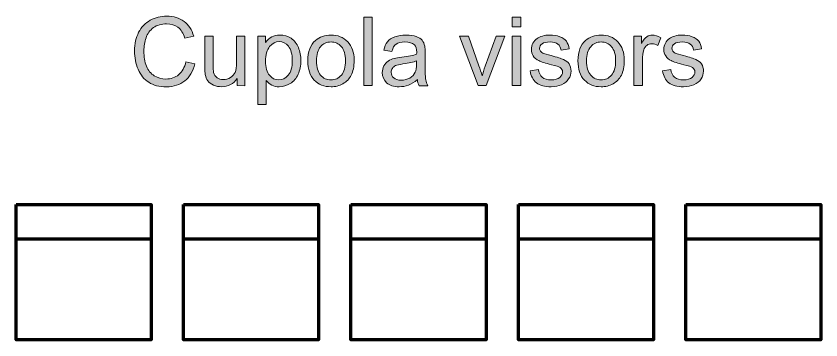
# Model space of a CAD drawing. Header units: inches. Extents: x 247 to 2765, y -1897 to -1110.
# Drawn here: x 925.8 to 961.55, y -1324 to -1309.65 of the extents above; entities that cross this region are included whole.
import ezdxf

# ---------------------------------------------------------------- set-up
doc = ezdxf.new("R2010")
doc.units = ezdxf.units.IN
doc.header["$MEASUREMENT"] = 0
doc.layers.add('Layer 1', color=7, linetype='Continuous')

# ---------------------------------------------------------------- blocks, each defined once
blk = doc.blocks.new('block 85')
at = {"layer": 'Layer 1', "color": 18, "lineweight": 70, "true_color": 0x010101}
blk.add_lwpolyline([(925.804, -1318.003), (931.805, -1318.003), (931.805, -1324.004), (925.804, -1324.004), (925.804, -1318.003)], dxfattribs=at)
at = {"layer": 'Layer 1', "color": 240, "lineweight": 70, "true_color": 0xec2227}
blk.add_lwpolyline([(925.804, -1319.517), (931.804, -1319.517)], dxfattribs=at)
blk = doc.blocks.new('block 86')
at = {"layer": 'Layer 1', "color": 18, "lineweight": 70, "true_color": 0x010101}
blk.add_lwpolyline([(933.242, -1318.003), (939.242, -1318.003), (939.242, -1324.004), (933.242, -1324.004), (933.242, -1318.003)], dxfattribs=at)
at = {"layer": 'Layer 1', "color": 240, "lineweight": 70, "true_color": 0xec2227}
blk.add_lwpolyline([(933.242, -1319.517), (939.241, -1319.517)], dxfattribs=at)
blk = doc.blocks.new('block 87')
at = {"layer": 'Layer 1', "color": 18, "lineweight": 70, "true_color": 0x010101}
blk.add_lwpolyline([(940.68, -1318.003), (946.68, -1318.003), (946.68, -1324.004), (940.68, -1324.004), (940.68, -1318.003)], dxfattribs=at)
at = {"layer": 'Layer 1', "color": 240, "lineweight": 70, "true_color": 0xec2227}
blk.add_lwpolyline([(940.68, -1319.517), (946.679, -1319.517)], dxfattribs=at)
blk = doc.blocks.new('block 88')
at = {"layer": 'Layer 1', "color": 18, "lineweight": 70, "true_color": 0x010101}
blk.add_lwpolyline([(948.117, -1318.003), (954.118, -1318.003), (954.118, -1324.004), (948.117, -1324.004), (948.117, -1318.003)], dxfattribs=at)
at = {"layer": 'Layer 1', "color": 240, "lineweight": 70, "true_color": 0xec2227}
blk.add_lwpolyline([(948.117, -1319.517), (954.117, -1319.517)], dxfattribs=at)
blk = doc.blocks.new('block 89')
at = {"layer": 'Layer 1', "color": 18, "lineweight": 70, "true_color": 0x010101}
blk.add_lwpolyline([(955.555, -1318.003), (961.555, -1318.003), (961.555, -1324.004), (955.555, -1324.004), (955.555, -1318.003)], dxfattribs=at)
at = {"layer": 'Layer 1', "color": 240, "lineweight": 70, "true_color": 0xec2227}
blk.add_lwpolyline([(955.555, -1319.517), (961.554, -1319.517)], dxfattribs=at)
blk = doc.blocks.new('block 118')
at = {"layer": 'Layer 1', "true_color": 0x3cb54a}
h = blk.add_hatch(color=95, dxfattribs=at)
h.dxf.hatch_style = 2
edge = h.paths.add_edge_path()
edge.add_spline(control_points=[(933.345, -1311.666), (933.345, -1311.666), (933.747, -1311.767), (933.747, -1311.767), (933.663, -1312.097), (933.511, -1312.348), (933.293, -1312.52), (933.074, -1312.693), (932.808, -1312.78), (932.492, -1312.78), (932.165, -1312.78), (931.899, -1312.714), (931.694, -1312.581), (931.49, -1312.447), (931.334, -1312.255), (931.227, -1312.003), (931.12, -1311.75), (931.068, -1311.48), (931.068, -1311.19), (931.068, -1310.874), (931.127, -1310.599), (931.248, -1310.364), (931.369, -1310.13), (931.54, -1309.951), (931.763, -1309.828), (931.986, -1309.706), (932.231, -1309.645), (932.498, -1309.645), (932.801, -1309.645), (933.056, -1309.723), (933.263, -1309.877), (933.47, -1310.031), (933.613, -1310.248), (933.695, -1310.528), (933.695, -1310.528), (933.3, -1310.621), (933.3, -1310.621), (933.23, -1310.401), (933.128, -1310.24), (932.995, -1310.139), (932.861, -1310.04), (932.693, -1309.989), (932.49, -1309.989), (932.257, -1309.989), (932.062, -1310.044), (931.906, -1310.157), (931.75, -1310.268), (931.64, -1310.418), (931.576, -1310.606), (931.513, -1310.794), (931.481, -1310.988), (931.481, -1311.187), (931.481, -1311.444), (931.518, -1311.67), (931.593, -1311.862), (931.668, -1312.055), (931.785, -1312.198), (931.944, -1312.293), (932.102, -1312.388), (932.274, -1312.436), (932.458, -1312.436), (932.683, -1312.436), (932.873, -1312.371), (933.029, -1312.241), (933.184, -1312.113), (933.29, -1311.921), (933.345, -1311.666)], knot_values=[0, 0, 0, 0, 1, 1, 1, 2, 2, 2, 3, 3, 3, 4, 4, 4, 5, 5, 5, 6, 6, 6, 7, 7, 7, 8, 8, 8, 9, 9, 9, 10, 10, 10, 11, 11, 11, 12, 12, 12, 13, 13, 13, 14, 14, 14, 15, 15, 15, 16, 16, 16, 17, 17, 17, 18, 18, 18, 19, 19, 19, 20, 20, 20, 21, 21, 21, 22, 22, 22, 22], degree=3, periodic=1)
h = blk.add_hatch(color=95, dxfattribs=at)
h.dxf.hatch_style = 2
h.paths.add_polyline_path([(941.247, -1312.729), (941.247, -1309.698), (941.62, -1309.698), (941.62, -1312.729)])
h = blk.add_hatch(color=95, dxfattribs=at)
h.dxf.hatch_style = 2
h.paths.add_polyline_path([(947.846, -1310.126), (947.846, -1309.698), (948.218, -1309.698), (948.218, -1310.126)])
h.paths.add_polyline_path([(947.846, -1312.729), (947.846, -1310.533), (948.218, -1310.533), (948.218, -1312.729)])
h = blk.add_hatch(color=95, dxfattribs=at)
h.dxf.hatch_style = 2
edge = h.paths.add_edge_path()
edge.add_spline(control_points=[(935.631, -1312.729), (935.631, -1312.729), (935.631, -1312.406), (935.631, -1312.406), (935.461, -1312.654), (935.228, -1312.778), (934.934, -1312.778), (934.805, -1312.778), (934.684, -1312.754), (934.572, -1312.704), (934.46, -1312.654), (934.376, -1312.592), (934.321, -1312.517), (934.267, -1312.442), (934.229, -1312.35), (934.207, -1312.241), (934.192, -1312.168), (934.185, -1312.053), (934.185, -1311.894), (934.185, -1311.894), (934.185, -1310.534), (934.185, -1310.534), (934.185, -1310.534), (934.557, -1310.534), (934.557, -1310.534), (934.557, -1310.534), (934.557, -1311.752), (934.557, -1311.752), (934.557, -1311.946), (934.564, -1312.077), (934.579, -1312.145), (934.603, -1312.242), (934.653, -1312.319), (934.729, -1312.375), (934.804, -1312.43), (934.897, -1312.458), (935.01, -1312.458), (935.121, -1312.458), (935.226, -1312.429), (935.324, -1312.372), (935.422, -1312.315), (935.491, -1312.237), (935.532, -1312.139), (935.572, -1312.041), (935.593, -1311.897), (935.593, -1311.71), (935.593, -1311.71), (935.593, -1310.534), (935.593, -1310.534), (935.593, -1310.534), (935.965, -1310.534), (935.965, -1310.534), (935.965, -1310.534), (935.965, -1312.73), (935.965, -1312.73), (935.965, -1312.73), (935.631, -1312.729), (935.631, -1312.729), (935.631, -1312.729), (935.631, -1312.729), (935.631, -1312.729)], knot_values=[0, 0, 0, 0, 1, 1, 1, 2, 2, 2, 3, 3, 3, 4, 4, 4, 5, 5, 5, 6, 6, 6, 7, 7, 7, 8, 8, 8, 9, 9, 9, 10, 10, 10, 11, 11, 11, 12, 12, 12, 13, 13, 13, 14, 14, 14, 15, 15, 15, 16, 16, 16, 17, 17, 17, 18, 18, 18, 19, 19, 19, 20, 20, 20, 20], degree=3, periodic=1)
h = blk.add_hatch(color=95, dxfattribs=at)
h.dxf.hatch_style = 2
edge = h.paths.add_edge_path()
edge.add_spline(control_points=[(936.547, -1313.57), (936.547, -1313.57), (936.547, -1310.534), (936.547, -1310.534), (936.547, -1310.534), (936.886, -1310.534), (936.886, -1310.534), (936.886, -1310.534), (936.886, -1310.82), (936.886, -1310.82), (936.967, -1310.708), (937.056, -1310.624), (937.157, -1310.568), (937.258, -1310.513), (937.38, -1310.485), (937.523, -1310.485), (937.71, -1310.485), (937.876, -1310.533), (938.019, -1310.629), (938.162, -1310.725), (938.271, -1310.862), (938.344, -1311.038), (938.417, -1311.213), (938.453, -1311.406), (938.453, -1311.615), (938.453, -1311.84), (938.413, -1312.042), (938.332, -1312.222), (938.251, -1312.402), (938.134, -1312.54), (937.981, -1312.635), (937.827, -1312.732), (937.666, -1312.779), (937.496, -1312.779), (937.372, -1312.779), (937.261, -1312.753), (937.162, -1312.701), (937.064, -1312.648), (936.983, -1312.582), (936.92, -1312.502), (936.92, -1312.502), (936.92, -1313.57), (936.92, -1313.57), (936.92, -1313.57), (936.547, -1313.57), (936.547, -1313.57), (936.547, -1313.57), (936.547, -1313.57), (936.547, -1313.57)], knot_values=[0, 0, 0, 0, 1, 1, 1, 2, 2, 2, 3, 3, 3, 4, 4, 4, 5, 5, 5, 6, 6, 6, 7, 7, 7, 8, 8, 8, 9, 9, 9, 10, 10, 10, 11, 11, 11, 12, 12, 12, 13, 13, 13, 14, 14, 14, 15, 15, 15, 16, 16, 16, 16], degree=3, periodic=1)
edge = h.paths.add_edge_path()
edge.add_spline(control_points=[(936.884, -1311.644), (936.884, -1311.926), (936.941, -1312.135), (937.055, -1312.269), (937.169, -1312.405), (937.308, -1312.472), (937.471, -1312.472), (937.637, -1312.472), (937.778, -1312.402), (937.895, -1312.262), (938.013, -1312.122), (938.072, -1311.905), (938.072, -1311.612), (938.072, -1311.332), (938.015, -1311.122), (937.9, -1310.984), (937.785, -1310.844), (937.647, -1310.775), (937.487, -1310.775), (937.329, -1310.775), (937.188, -1310.849), (937.067, -1310.997), (936.945, -1311.145), (936.884, -1311.361), (936.884, -1311.644)], knot_values=[0, 0, 0, 0, 1, 1, 1, 2, 2, 2, 3, 3, 3, 4, 4, 4, 5, 5, 5, 6, 6, 6, 7, 7, 7, 8, 8, 8, 8], degree=3, periodic=1)
h = blk.add_hatch(color=95, dxfattribs=at)
h.dxf.hatch_style = 2
edge = h.paths.add_edge_path()
edge.add_spline(control_points=[(938.763, -1311.631), (938.763, -1311.225), (938.876, -1310.924), (939.102, -1310.728), (939.291, -1310.565), (939.521, -1310.484), (939.792, -1310.484), (940.094, -1310.484), (940.341, -1310.583), (940.533, -1310.781), (940.724, -1310.979), (940.82, -1311.252), (940.82, -1311.6), (940.82, -1311.883), (940.777, -1312.105), (940.692, -1312.267), (940.608, -1312.429), (940.484, -1312.555), (940.322, -1312.644), (940.161, -1312.734), (939.984, -1312.778), (939.793, -1312.778), (939.485, -1312.778), (939.237, -1312.68), (939.047, -1312.483), (938.858, -1312.285), (938.763, -1312.002), (938.763, -1311.631)], knot_values=[0, 0, 0, 0, 1, 1, 1, 2, 2, 2, 3, 3, 3, 4, 4, 4, 5, 5, 5, 6, 6, 6, 7, 7, 7, 8, 8, 8, 9, 9, 9, 9], degree=3, periodic=1)
edge = h.paths.add_edge_path()
edge.add_spline(control_points=[(939.145, -1311.631), (939.145, -1311.912), (939.207, -1312.123), (939.329, -1312.263), (939.452, -1312.402), (939.606, -1312.473), (939.792, -1312.473), (939.977, -1312.473), (940.131, -1312.402), (940.254, -1312.262), (940.377, -1312.121), (940.438, -1311.907), (940.438, -1311.619), (940.438, -1311.347), (940.376, -1311.142), (940.253, -1311.002), (940.129, -1310.862), (939.977, -1310.792), (939.793, -1310.792), (939.607, -1310.792), (939.452, -1310.862), (939.33, -1311.001), (939.206, -1311.14), (939.145, -1311.35), (939.145, -1311.631)], knot_values=[0, 0, 0, 0, 1, 1, 1, 2, 2, 2, 3, 3, 3, 4, 4, 4, 5, 5, 5, 6, 6, 6, 7, 7, 7, 8, 8, 8, 8], degree=3, periodic=1)
h = blk.add_hatch(color=95, dxfattribs=at)
h.dxf.hatch_style = 2
edge = h.paths.add_edge_path()
edge.add_spline(control_points=[(943.629, -1312.458), (943.491, -1312.575), (943.358, -1312.658), (943.23, -1312.706), (943.103, -1312.754), (942.967, -1312.778), (942.82, -1312.778), (942.579, -1312.778), (942.394, -1312.72), (942.264, -1312.602), (942.135, -1312.484), (942.07, -1312.333), (942.07, -1312.15), (942.07, -1312.043), (942.094, -1311.944), (942.143, -1311.855), (942.192, -1311.767), (942.256, -1311.695), (942.335, -1311.642), (942.415, -1311.589), (942.505, -1311.547), (942.604, -1311.52), (942.677, -1311.5), (942.787, -1311.482), (942.935, -1311.464), (943.236, -1311.428), (943.457, -1311.385), (943.598, -1311.336), (943.6, -1311.285), (943.6, -1311.253), (943.6, -1311.239), (943.6, -1311.088), (943.565, -1310.981), (943.495, -1310.919), (943.4, -1310.835), (943.259, -1310.793), (943.071, -1310.793), (942.896, -1310.793), (942.767, -1310.824), (942.683, -1310.885), (942.6, -1310.947), (942.539, -1311.055), (942.499, -1311.211), (942.499, -1311.211), (942.135, -1311.161), (942.135, -1311.161), (942.169, -1311.006), (942.223, -1310.88), (942.299, -1310.784), (942.375, -1310.689), (942.484, -1310.615), (942.628, -1310.563), (942.771, -1310.512), (942.937, -1310.485), (943.126, -1310.485), (943.313, -1310.485), (943.465, -1310.507), (943.583, -1310.552), (943.7, -1310.596), (943.786, -1310.651), (943.841, -1310.719), (943.895, -1310.785), (943.935, -1310.87), (943.956, -1310.972), (943.968, -1311.035), (943.975, -1311.15), (943.975, -1311.315), (943.975, -1311.315), (943.975, -1311.811), (943.975, -1311.811), (943.975, -1312.157), (943.983, -1312.376), (943.998, -1312.467), (944.014, -1312.558), (944.046, -1312.647), (944.093, -1312.731), (944.093, -1312.731), (943.704, -1312.731), (943.704, -1312.731), (943.665, -1312.651), (943.64, -1312.561), (943.629, -1312.458)], knot_values=[0, 0, 0, 0, 1, 1, 1, 2, 2, 2, 3, 3, 3, 4, 4, 4, 5, 5, 5, 6, 6, 6, 7, 7, 7, 8, 8, 8, 9, 9, 9, 10, 10, 10, 11, 11, 11, 12, 12, 12, 13, 13, 13, 14, 14, 14, 15, 15, 15, 16, 16, 16, 17, 17, 17, 18, 18, 18, 19, 19, 19, 20, 20, 20, 21, 21, 21, 22, 22, 22, 23, 23, 23, 24, 24, 24, 25, 25, 25, 26, 26, 26, 27, 27, 27, 27], degree=3, periodic=1)
edge = h.paths.add_edge_path()
edge.add_spline(control_points=[(943.598, -1311.627), (943.463, -1311.682), (943.26, -1311.729), (942.99, -1311.767), (942.836, -1311.789), (942.729, -1311.814), (942.665, -1311.841), (942.601, -1311.869), (942.553, -1311.909), (942.518, -1311.962), (942.484, -1312.016), (942.467, -1312.074), (942.467, -1312.14), (942.467, -1312.238), (942.503, -1312.322), (942.578, -1312.387), (942.654, -1312.454), (942.764, -1312.486), (942.909, -1312.486), (943.052, -1312.486), (943.18, -1312.455), (943.291, -1312.392), (943.403, -1312.329), (943.485, -1312.244), (943.537, -1312.135), (943.577, -1312.052), (943.597, -1311.927), (943.597, -1311.763), (943.597, -1311.763), (943.597, -1311.627), (943.597, -1311.627), (943.597, -1311.627), (943.598, -1311.627), (943.598, -1311.627)], knot_values=[0, 0, 0, 0, 1, 1, 1, 2, 2, 2, 3, 3, 3, 4, 4, 4, 5, 5, 5, 6, 6, 6, 7, 7, 7, 8, 8, 8, 9, 9, 9, 10, 10, 10, 11, 11, 11, 11], degree=3, periodic=1)
h = blk.add_hatch(color=95, dxfattribs=at)
h.dxf.hatch_style = 2
edge = h.paths.add_edge_path()
edge.add_spline(control_points=[(946.337, -1312.729), (946.337, -1312.729), (945.502, -1310.533), (945.502, -1310.533), (945.502, -1310.533), (945.895, -1310.533), (945.895, -1310.533), (945.895, -1310.533), (946.366, -1311.848), (946.366, -1311.848), (946.417, -1311.99), (946.463, -1312.137), (946.506, -1312.291), (946.539, -1312.175), (946.586, -1312.035), (946.645, -1311.872), (946.645, -1311.872), (947.133, -1310.533), (947.133, -1310.533), (947.133, -1310.533), (947.515, -1310.533), (947.515, -1310.533), (947.515, -1310.533), (946.685, -1312.729), (946.685, -1312.729), (946.685, -1312.729), (946.337, -1312.729), (946.337, -1312.729)], knot_values=[0, 0, 0, 0, 1, 1, 1, 2, 2, 2, 3, 3, 3, 4, 4, 4, 5, 5, 5, 6, 6, 6, 7, 7, 7, 8, 8, 8, 9, 9, 9, 9], degree=3, periodic=1)
h = blk.add_hatch(color=95, dxfattribs=at)
h.dxf.hatch_style = 2
edge = h.paths.add_edge_path()
edge.add_spline(control_points=[(948.636, -1312.074), (948.636, -1312.074), (949.004, -1312.016), (949.004, -1312.016), (949.024, -1312.163), (949.082, -1312.276), (949.176, -1312.355), (949.27, -1312.434), (949.403, -1312.473), (949.572, -1312.473), (949.742, -1312.473), (949.87, -1312.438), (949.952, -1312.368), (950.035, -1312.299), (950.077, -1312.217), (950.077, -1312.123), (950.077, -1312.04), (950.04, -1311.973), (949.967, -1311.925), (949.915, -1311.892), (949.789, -1311.85), (949.586, -1311.799), (949.314, -1311.73), (949.124, -1311.671), (949.019, -1311.62), (948.914, -1311.57), (948.834, -1311.5), (948.779, -1311.411), (948.724, -1311.322), (948.698, -1311.224), (948.698, -1311.117), (948.698, -1311.019), (948.72, -1310.928), (948.764, -1310.844), (948.808, -1310.761), (948.871, -1310.692), (948.948, -1310.637), (949.006, -1310.594), (949.084, -1310.558), (949.184, -1310.528), (949.284, -1310.498), (949.392, -1310.484), (949.506, -1310.484), (949.678, -1310.484), (949.829, -1310.508), (949.959, -1310.558), (950.09, -1310.608), (950.186, -1310.675), (950.248, -1310.76), (950.31, -1310.844), (950.352, -1310.958), (950.376, -1311.1), (950.376, -1311.1), (950.012, -1311.149), (950.012, -1311.149), (949.996, -1311.037), (949.947, -1310.949), (949.868, -1310.885), (949.789, -1310.821), (949.678, -1310.79), (949.533, -1310.79), (949.362, -1310.79), (949.24, -1310.818), (949.167, -1310.874), (949.094, -1310.93), (949.057, -1310.997), (949.057, -1311.072), (949.057, -1311.121), (949.072, -1311.164), (949.103, -1311.203), (949.133, -1311.243), (949.181, -1311.276), (949.245, -1311.302), (949.282, -1311.316), (949.392, -1311.347), (949.574, -1311.397), (949.837, -1311.467), (950.021, -1311.525), (950.125, -1311.57), (950.229, -1311.614), (950.311, -1311.679), (950.37, -1311.765), (950.429, -1311.85), (950.459, -1311.956), (950.459, -1312.083), (950.459, -1312.207), (950.422, -1312.324), (950.35, -1312.434), (950.277, -1312.543), (950.173, -1312.628), (950.037, -1312.688), (949.9, -1312.748), (949.746, -1312.778), (949.574, -1312.778), (949.288, -1312.778), (949.07, -1312.718), (948.921, -1312.6), (948.771, -1312.481), (948.677, -1312.306), (948.636, -1312.074)], knot_values=[0, 0, 0, 0, 1, 1, 1, 2, 2, 2, 3, 3, 3, 4, 4, 4, 5, 5, 5, 6, 6, 6, 7, 7, 7, 8, 8, 8, 9, 9, 9, 10, 10, 10, 11, 11, 11, 12, 12, 12, 13, 13, 13, 14, 14, 14, 15, 15, 15, 16, 16, 16, 17, 17, 17, 18, 18, 18, 19, 19, 19, 20, 20, 20, 21, 21, 21, 22, 22, 22, 23, 23, 23, 24, 24, 24, 25, 25, 25, 26, 26, 26, 27, 27, 27, 28, 28, 28, 29, 29, 29, 30, 30, 30, 31, 31, 31, 32, 32, 32, 33, 33, 33, 33], degree=3, periodic=1)
h = blk.add_hatch(color=95, dxfattribs=at)
h.dxf.hatch_style = 2
edge = h.paths.add_edge_path()
edge.add_spline(control_points=[(950.762, -1311.631), (950.762, -1311.225), (950.875, -1310.924), (951.101, -1310.728), (951.29, -1310.565), (951.521, -1310.484), (951.792, -1310.484), (952.093, -1310.484), (952.341, -1310.583), (952.532, -1310.781), (952.724, -1310.979), (952.819, -1311.252), (952.819, -1311.6), (952.819, -1311.883), (952.776, -1312.105), (952.692, -1312.267), (952.607, -1312.429), (952.484, -1312.555), (952.322, -1312.644), (952.16, -1312.734), (951.984, -1312.778), (951.792, -1312.778), (951.485, -1312.778), (951.236, -1312.68), (951.047, -1312.483), (950.857, -1312.285), (950.762, -1312.002), (950.762, -1311.631)], knot_values=[0, 0, 0, 0, 1, 1, 1, 2, 2, 2, 3, 3, 3, 4, 4, 4, 5, 5, 5, 6, 6, 6, 7, 7, 7, 8, 8, 8, 9, 9, 9, 9], degree=3, periodic=1)
edge = h.paths.add_edge_path()
edge.add_spline(control_points=[(951.145, -1311.631), (951.145, -1311.912), (951.206, -1312.123), (951.329, -1312.263), (951.451, -1312.402), (951.606, -1312.473), (951.792, -1312.473), (951.976, -1312.473), (952.13, -1312.402), (952.253, -1312.262), (952.376, -1312.121), (952.437, -1311.907), (952.437, -1311.619), (952.437, -1311.347), (952.375, -1311.142), (952.252, -1311.002), (952.129, -1310.862), (951.976, -1310.792), (951.793, -1310.792), (951.607, -1310.792), (951.451, -1310.862), (951.329, -1311.001), (951.206, -1311.14), (951.145, -1311.35), (951.145, -1311.631)], knot_values=[0, 0, 0, 0, 1, 1, 1, 2, 2, 2, 3, 3, 3, 4, 4, 4, 5, 5, 5, 6, 6, 6, 7, 7, 7, 8, 8, 8, 8], degree=3, periodic=1)
h = blk.add_hatch(color=95, dxfattribs=at)
h.dxf.hatch_style = 2
edge = h.paths.add_edge_path()
edge.add_spline(control_points=[(953.251, -1312.729), (953.251, -1312.729), (953.251, -1310.533), (953.251, -1310.533), (953.251, -1310.533), (953.586, -1310.533), (953.586, -1310.533), (953.586, -1310.533), (953.586, -1310.866), (953.586, -1310.866), (953.671, -1310.71), (953.75, -1310.607), (953.822, -1310.558), (953.894, -1310.508), (953.975, -1310.483), (954.061, -1310.483), (954.186, -1310.483), (954.314, -1310.523), (954.444, -1310.603), (954.444, -1310.603), (954.316, -1310.949), (954.316, -1310.949), (954.225, -1310.895), (954.134, -1310.868), (954.043, -1310.868), (953.962, -1310.868), (953.889, -1310.892), (953.824, -1310.941), (953.759, -1310.99), (953.714, -1311.058), (953.685, -1311.145), (953.644, -1311.277), (953.623, -1311.422), (953.623, -1311.578), (953.623, -1311.578), (953.623, -1312.728), (953.623, -1312.728), (953.623, -1312.728), (953.251, -1312.729), (953.251, -1312.729), (953.251, -1312.729), (953.251, -1312.729), (953.251, -1312.729)], knot_values=[0, 0, 0, 0, 1, 1, 1, 2, 2, 2, 3, 3, 3, 4, 4, 4, 5, 5, 5, 6, 6, 6, 7, 7, 7, 8, 8, 8, 9, 9, 9, 10, 10, 10, 11, 11, 11, 12, 12, 12, 13, 13, 13, 14, 14, 14, 14], degree=3, periodic=1)
h = blk.add_hatch(color=95, dxfattribs=at)
h.dxf.hatch_style = 2
edge = h.paths.add_edge_path()
edge.add_spline(control_points=[(954.516, -1312.074), (954.516, -1312.074), (954.884, -1312.016), (954.884, -1312.016), (954.905, -1312.163), (954.962, -1312.276), (955.056, -1312.355), (955.15, -1312.434), (955.283, -1312.473), (955.453, -1312.473), (955.623, -1312.473), (955.75, -1312.438), (955.832, -1312.368), (955.915, -1312.299), (955.957, -1312.217), (955.957, -1312.123), (955.957, -1312.04), (955.92, -1311.973), (955.847, -1311.925), (955.796, -1311.892), (955.669, -1311.85), (955.467, -1311.799), (955.194, -1311.73), (955.004, -1311.671), (954.899, -1311.62), (954.794, -1311.57), (954.714, -1311.5), (954.66, -1311.411), (954.605, -1311.322), (954.578, -1311.224), (954.578, -1311.117), (954.578, -1311.019), (954.601, -1310.928), (954.645, -1310.844), (954.69, -1310.761), (954.751, -1310.692), (954.828, -1310.637), (954.886, -1310.594), (954.965, -1310.558), (955.065, -1310.528), (955.165, -1310.498), (955.272, -1310.484), (955.386, -1310.484), (955.559, -1310.484), (955.71, -1310.508), (955.84, -1310.558), (955.97, -1310.608), (956.067, -1310.675), (956.129, -1310.76), (956.19, -1310.844), (956.233, -1310.958), (956.257, -1311.1), (956.257, -1311.1), (955.893, -1311.149), (955.893, -1311.149), (955.876, -1311.037), (955.827, -1310.949), (955.749, -1310.885), (955.67, -1310.821), (955.558, -1310.79), (955.413, -1310.79), (955.243, -1310.79), (955.121, -1310.818), (955.047, -1310.874), (954.974, -1310.93), (954.938, -1310.997), (954.938, -1311.072), (954.938, -1311.121), (954.953, -1311.164), (954.983, -1311.203), (955.014, -1311.243), (955.061, -1311.276), (955.126, -1311.302), (955.163, -1311.316), (955.273, -1311.347), (955.455, -1311.397), (955.718, -1311.467), (955.901, -1311.525), (956.005, -1311.57), (956.109, -1311.614), (956.191, -1311.679), (956.251, -1311.765), (956.31, -1311.85), (956.339, -1311.956), (956.339, -1312.083), (956.339, -1312.207), (956.303, -1312.324), (956.231, -1312.434), (956.158, -1312.543), (956.054, -1312.628), (955.917, -1312.688), (955.781, -1312.748), (955.627, -1312.778), (955.454, -1312.778), (955.168, -1312.778), (954.95, -1312.718), (954.801, -1312.6), (954.651, -1312.481), (954.558, -1312.306), (954.516, -1312.074)], knot_values=[0, 0, 0, 0, 1, 1, 1, 2, 2, 2, 3, 3, 3, 4, 4, 4, 5, 5, 5, 6, 6, 6, 7, 7, 7, 8, 8, 8, 9, 9, 9, 10, 10, 10, 11, 11, 11, 12, 12, 12, 13, 13, 13, 14, 14, 14, 15, 15, 15, 16, 16, 16, 17, 17, 17, 18, 18, 18, 19, 19, 19, 20, 20, 20, 21, 21, 21, 22, 22, 22, 23, 23, 23, 24, 24, 24, 25, 25, 25, 26, 26, 26, 27, 27, 27, 28, 28, 28, 29, 29, 29, 30, 30, 30, 31, 31, 31, 32, 32, 32, 33, 33, 33, 33], degree=3, periodic=1)
at = {"layer": 'Layer 1', "lineweight": 0}
for points in [[(941.247, -1312.729), (941.247, -1309.698), (941.62, -1309.698), (941.62, -1312.729), (941.247, -1312.729)], [(947.846, -1310.126), (947.846, -1309.698), (948.218, -1309.698), (948.218, -1310.126), (947.846, -1310.126)], [(947.846, -1312.729), (947.846, -1310.533), (948.218, -1310.533), (948.218, -1312.729), (947.846, -1312.729)]]:
    blk.add_lwpolyline(points, dxfattribs=at)
for points, knots in [([(933.345, -1311.666), (933.345, -1311.666), (933.747, -1311.767), (933.747, -1311.767), (933.663, -1312.097), (933.511, -1312.348), (933.293, -1312.52), (933.074, -1312.693), (932.808, -1312.78), (932.492, -1312.78), (932.165, -1312.78), (931.899, -1312.714), (931.694, -1312.581), (931.49, -1312.447), (931.334, -1312.255), (931.227, -1312.003), (931.12, -1311.75), (931.068, -1311.48), (931.068, -1311.19), (931.068, -1310.874), (931.127, -1310.599), (931.248, -1310.364), (931.369, -1310.13), (931.54, -1309.951), (931.763, -1309.828), (931.986, -1309.706), (932.231, -1309.645), (932.498, -1309.645), (932.801, -1309.645), (933.056, -1309.723), (933.263, -1309.877), (933.47, -1310.031), (933.613, -1310.248), (933.695, -1310.528), (933.695, -1310.528), (933.3, -1310.621), (933.3, -1310.621), (933.23, -1310.401), (933.128, -1310.24), (932.995, -1310.139), (932.861, -1310.04), (932.693, -1309.989), (932.49, -1309.989), (932.257, -1309.989), (932.062, -1310.044), (931.906, -1310.157), (931.75, -1310.268), (931.64, -1310.418), (931.576, -1310.606), (931.513, -1310.794), (931.481, -1310.988), (931.481, -1311.187), (931.481, -1311.444), (931.518, -1311.67), (931.593, -1311.862), (931.668, -1312.055), (931.785, -1312.198), (931.944, -1312.293), (932.102, -1312.388), (932.274, -1312.436), (932.458, -1312.436), (932.683, -1312.436), (932.873, -1312.371), (933.029, -1312.241), (933.184, -1312.113), (933.29, -1311.921), (933.345, -1311.666)], [0, 0, 0, 0, 1, 1, 1, 2, 2, 2, 3, 3, 3, 4, 4, 4, 5, 5, 5, 6, 6, 6, 7, 7, 7, 8, 8, 8, 9, 9, 9, 10, 10, 10, 11, 11, 11, 12, 12, 12, 13, 13, 13, 14, 14, 14, 15, 15, 15, 16, 16, 16, 17, 17, 17, 18, 18, 18, 19, 19, 19, 20, 20, 20, 21, 21, 21, 22, 22, 22, 22]), ([(935.631, -1312.729), (935.631, -1312.729), (935.631, -1312.406), (935.631, -1312.406), (935.461, -1312.654), (935.228, -1312.778), (934.934, -1312.778), (934.805, -1312.778), (934.684, -1312.754), (934.572, -1312.704), (934.46, -1312.654), (934.376, -1312.592), (934.321, -1312.517), (934.267, -1312.442), (934.229, -1312.35), (934.207, -1312.241), (934.192, -1312.168), (934.185, -1312.053), (934.185, -1311.894), (934.185, -1311.894), (934.185, -1310.534), (934.185, -1310.534), (934.185, -1310.534), (934.557, -1310.534), (934.557, -1310.534), (934.557, -1310.534), (934.557, -1311.752), (934.557, -1311.752), (934.557, -1311.946), (934.564, -1312.077), (934.579, -1312.145), (934.603, -1312.242), (934.653, -1312.319), (934.729, -1312.375), (934.804, -1312.43), (934.897, -1312.458), (935.01, -1312.458), (935.121, -1312.458), (935.226, -1312.429), (935.324, -1312.372), (935.422, -1312.315), (935.491, -1312.237), (935.532, -1312.139), (935.572, -1312.041), (935.593, -1311.897), (935.593, -1311.71), (935.593, -1311.71), (935.593, -1310.534), (935.593, -1310.534), (935.593, -1310.534), (935.965, -1310.534), (935.965, -1310.534), (935.965, -1310.534), (935.965, -1312.73), (935.965, -1312.73), (935.965, -1312.73), (935.631, -1312.729), (935.631, -1312.729), (935.631, -1312.729), (935.631, -1312.729), (935.631, -1312.729)], [0, 0, 0, 0, 1, 1, 1, 2, 2, 2, 3, 3, 3, 4, 4, 4, 5, 5, 5, 6, 6, 6, 7, 7, 7, 8, 8, 8, 9, 9, 9, 10, 10, 10, 11, 11, 11, 12, 12, 12, 13, 13, 13, 14, 14, 14, 15, 15, 15, 16, 16, 16, 17, 17, 17, 18, 18, 18, 19, 19, 19, 20, 20, 20, 20]), ([(936.547, -1313.57), (936.547, -1313.57), (936.547, -1310.534), (936.547, -1310.534), (936.547, -1310.534), (936.886, -1310.534), (936.886, -1310.534), (936.886, -1310.534), (936.886, -1310.82), (936.886, -1310.82), (936.967, -1310.708), (937.056, -1310.624), (937.157, -1310.568), (937.258, -1310.513), (937.38, -1310.485), (937.523, -1310.485), (937.71, -1310.485), (937.876, -1310.533), (938.019, -1310.629), (938.162, -1310.725), (938.271, -1310.862), (938.344, -1311.038), (938.417, -1311.213), (938.453, -1311.406), (938.453, -1311.615), (938.453, -1311.84), (938.413, -1312.042), (938.332, -1312.222), (938.251, -1312.402), (938.134, -1312.54), (937.981, -1312.635), (937.827, -1312.732), (937.666, -1312.779), (937.496, -1312.779), (937.372, -1312.779), (937.261, -1312.753), (937.162, -1312.701), (937.064, -1312.648), (936.983, -1312.582), (936.92, -1312.502), (936.92, -1312.502), (936.92, -1313.57), (936.92, -1313.57), (936.92, -1313.57), (936.547, -1313.57), (936.547, -1313.57), (936.547, -1313.57), (936.547, -1313.57), (936.547, -1313.57)], [0, 0, 0, 0, 1, 1, 1, 2, 2, 2, 3, 3, 3, 4, 4, 4, 5, 5, 5, 6, 6, 6, 7, 7, 7, 8, 8, 8, 9, 9, 9, 10, 10, 10, 11, 11, 11, 12, 12, 12, 13, 13, 13, 14, 14, 14, 15, 15, 15, 16, 16, 16, 16]), ([(938.763, -1311.631), (938.763, -1311.225), (938.876, -1310.924), (939.102, -1310.728), (939.291, -1310.565), (939.521, -1310.484), (939.792, -1310.484), (940.094, -1310.484), (940.341, -1310.583), (940.533, -1310.781), (940.724, -1310.979), (940.82, -1311.252), (940.82, -1311.6), (940.82, -1311.883), (940.777, -1312.105), (940.692, -1312.267), (940.608, -1312.429), (940.484, -1312.555), (940.322, -1312.644), (940.161, -1312.734), (939.984, -1312.778), (939.793, -1312.778), (939.485, -1312.778), (939.237, -1312.68), (939.047, -1312.483), (938.858, -1312.285), (938.763, -1312.002), (938.763, -1311.631)], [0, 0, 0, 0, 1, 1, 1, 2, 2, 2, 3, 3, 3, 4, 4, 4, 5, 5, 5, 6, 6, 6, 7, 7, 7, 8, 8, 8, 9, 9, 9, 9]), ([(943.629, -1312.458), (943.491, -1312.575), (943.358, -1312.658), (943.23, -1312.706), (943.103, -1312.754), (942.967, -1312.778), (942.82, -1312.778), (942.579, -1312.778), (942.394, -1312.72), (942.264, -1312.602), (942.135, -1312.484), (942.07, -1312.333), (942.07, -1312.15), (942.07, -1312.043), (942.094, -1311.944), (942.143, -1311.855), (942.192, -1311.767), (942.256, -1311.695), (942.335, -1311.642), (942.415, -1311.589), (942.505, -1311.547), (942.604, -1311.52), (942.677, -1311.5), (942.787, -1311.482), (942.935, -1311.464), (943.236, -1311.428), (943.457, -1311.385), (943.598, -1311.336), (943.6, -1311.285), (943.6, -1311.253), (943.6, -1311.239), (943.6, -1311.088), (943.565, -1310.981), (943.495, -1310.919), (943.4, -1310.835), (943.259, -1310.793), (943.071, -1310.793), (942.896, -1310.793), (942.767, -1310.824), (942.683, -1310.885), (942.6, -1310.947), (942.539, -1311.055), (942.499, -1311.211), (942.499, -1311.211), (942.135, -1311.161), (942.135, -1311.161), (942.169, -1311.006), (942.223, -1310.88), (942.299, -1310.784), (942.375, -1310.689), (942.484, -1310.615), (942.628, -1310.563), (942.771, -1310.512), (942.937, -1310.485), (943.126, -1310.485), (943.313, -1310.485), (943.465, -1310.507), (943.583, -1310.552), (943.7, -1310.596), (943.786, -1310.651), (943.841, -1310.719), (943.895, -1310.785), (943.935, -1310.87), (943.956, -1310.972), (943.968, -1311.035), (943.975, -1311.15), (943.975, -1311.315), (943.975, -1311.315), (943.975, -1311.811), (943.975, -1311.811), (943.975, -1312.157), (943.983, -1312.376), (943.998, -1312.467), (944.014, -1312.558), (944.046, -1312.647), (944.093, -1312.731), (944.093, -1312.731), (943.704, -1312.731), (943.704, -1312.731), (943.665, -1312.651), (943.64, -1312.561), (943.629, -1312.458)], [0, 0, 0, 0, 1, 1, 1, 2, 2, 2, 3, 3, 3, 4, 4, 4, 5, 5, 5, 6, 6, 6, 7, 7, 7, 8, 8, 8, 9, 9, 9, 10, 10, 10, 11, 11, 11, 12, 12, 12, 13, 13, 13, 14, 14, 14, 15, 15, 15, 16, 16, 16, 17, 17, 17, 18, 18, 18, 19, 19, 19, 20, 20, 20, 21, 21, 21, 22, 22, 22, 23, 23, 23, 24, 24, 24, 25, 25, 25, 26, 26, 26, 27, 27, 27, 27]), ([(946.337, -1312.729), (946.337, -1312.729), (945.502, -1310.533), (945.502, -1310.533), (945.502, -1310.533), (945.895, -1310.533), (945.895, -1310.533), (945.895, -1310.533), (946.366, -1311.848), (946.366, -1311.848), (946.417, -1311.99), (946.463, -1312.137), (946.506, -1312.291), (946.539, -1312.175), (946.586, -1312.035), (946.645, -1311.872), (946.645, -1311.872), (947.133, -1310.533), (947.133, -1310.533), (947.133, -1310.533), (947.515, -1310.533), (947.515, -1310.533), (947.515, -1310.533), (946.685, -1312.729), (946.685, -1312.729), (946.685, -1312.729), (946.337, -1312.729), (946.337, -1312.729)], [0, 0, 0, 0, 1, 1, 1, 2, 2, 2, 3, 3, 3, 4, 4, 4, 5, 5, 5, 6, 6, 6, 7, 7, 7, 8, 8, 8, 9, 9, 9, 9]), ([(948.636, -1312.074), (948.636, -1312.074), (949.004, -1312.016), (949.004, -1312.016), (949.024, -1312.163), (949.082, -1312.276), (949.176, -1312.355), (949.27, -1312.434), (949.403, -1312.473), (949.572, -1312.473), (949.742, -1312.473), (949.87, -1312.438), (949.952, -1312.368), (950.035, -1312.299), (950.077, -1312.217), (950.077, -1312.123), (950.077, -1312.04), (950.04, -1311.973), (949.967, -1311.925), (949.915, -1311.892), (949.789, -1311.85), (949.586, -1311.799), (949.314, -1311.73), (949.124, -1311.671), (949.019, -1311.62), (948.914, -1311.57), (948.834, -1311.5), (948.779, -1311.411), (948.724, -1311.322), (948.698, -1311.224), (948.698, -1311.117), (948.698, -1311.019), (948.72, -1310.928), (948.764, -1310.844), (948.808, -1310.761), (948.871, -1310.692), (948.948, -1310.637), (949.006, -1310.594), (949.084, -1310.558), (949.184, -1310.528), (949.284, -1310.498), (949.392, -1310.484), (949.506, -1310.484), (949.678, -1310.484), (949.829, -1310.508), (949.959, -1310.558), (950.09, -1310.608), (950.186, -1310.675), (950.248, -1310.76), (950.31, -1310.844), (950.352, -1310.958), (950.376, -1311.1), (950.376, -1311.1), (950.012, -1311.149), (950.012, -1311.149), (949.996, -1311.037), (949.947, -1310.949), (949.868, -1310.885), (949.789, -1310.821), (949.678, -1310.79), (949.533, -1310.79), (949.362, -1310.79), (949.24, -1310.818), (949.167, -1310.874), (949.094, -1310.93), (949.057, -1310.997), (949.057, -1311.072), (949.057, -1311.121), (949.072, -1311.164), (949.103, -1311.203), (949.133, -1311.243), (949.181, -1311.276), (949.245, -1311.302), (949.282, -1311.316), (949.392, -1311.347), (949.574, -1311.397), (949.837, -1311.467), (950.021, -1311.525), (950.125, -1311.57), (950.229, -1311.614), (950.311, -1311.679), (950.37, -1311.765), (950.429, -1311.85), (950.459, -1311.956), (950.459, -1312.083), (950.459, -1312.207), (950.422, -1312.324), (950.35, -1312.434), (950.277, -1312.543), (950.173, -1312.628), (950.037, -1312.688), (949.9, -1312.748), (949.746, -1312.778), (949.574, -1312.778), (949.288, -1312.778), (949.07, -1312.718), (948.921, -1312.6), (948.771, -1312.481), (948.677, -1312.306), (948.636, -1312.074)], [0, 0, 0, 0, 1, 1, 1, 2, 2, 2, 3, 3, 3, 4, 4, 4, 5, 5, 5, 6, 6, 6, 7, 7, 7, 8, 8, 8, 9, 9, 9, 10, 10, 10, 11, 11, 11, 12, 12, 12, 13, 13, 13, 14, 14, 14, 15, 15, 15, 16, 16, 16, 17, 17, 17, 18, 18, 18, 19, 19, 19, 20, 20, 20, 21, 21, 21, 22, 22, 22, 23, 23, 23, 24, 24, 24, 25, 25, 25, 26, 26, 26, 27, 27, 27, 28, 28, 28, 29, 29, 29, 30, 30, 30, 31, 31, 31, 32, 32, 32, 33, 33, 33, 33]), ([(950.762, -1311.631), (950.762, -1311.225), (950.875, -1310.924), (951.101, -1310.728), (951.29, -1310.565), (951.521, -1310.484), (951.792, -1310.484), (952.093, -1310.484), (952.341, -1310.583), (952.532, -1310.781), (952.724, -1310.979), (952.819, -1311.252), (952.819, -1311.6), (952.819, -1311.883), (952.776, -1312.105), (952.692, -1312.267), (952.607, -1312.429), (952.484, -1312.555), (952.322, -1312.644), (952.16, -1312.734), (951.984, -1312.778), (951.792, -1312.778), (951.485, -1312.778), (951.236, -1312.68), (951.047, -1312.483), (950.857, -1312.285), (950.762, -1312.002), (950.762, -1311.631)], [0, 0, 0, 0, 1, 1, 1, 2, 2, 2, 3, 3, 3, 4, 4, 4, 5, 5, 5, 6, 6, 6, 7, 7, 7, 8, 8, 8, 9, 9, 9, 9]), ([(953.251, -1312.729), (953.251, -1312.729), (953.251, -1310.533), (953.251, -1310.533), (953.251, -1310.533), (953.586, -1310.533), (953.586, -1310.533), (953.586, -1310.533), (953.586, -1310.866), (953.586, -1310.866), (953.671, -1310.71), (953.75, -1310.607), (953.822, -1310.558), (953.894, -1310.508), (953.975, -1310.483), (954.061, -1310.483), (954.186, -1310.483), (954.314, -1310.523), (954.444, -1310.603), (954.444, -1310.603), (954.316, -1310.949), (954.316, -1310.949), (954.225, -1310.895), (954.134, -1310.868), (954.043, -1310.868), (953.962, -1310.868), (953.889, -1310.892), (953.824, -1310.941), (953.759, -1310.99), (953.714, -1311.058), (953.685, -1311.145), (953.644, -1311.277), (953.623, -1311.422), (953.623, -1311.578), (953.623, -1311.578), (953.623, -1312.728), (953.623, -1312.728), (953.623, -1312.728), (953.251, -1312.729), (953.251, -1312.729), (953.251, -1312.729), (953.251, -1312.729), (953.251, -1312.729)], [0, 0, 0, 0, 1, 1, 1, 2, 2, 2, 3, 3, 3, 4, 4, 4, 5, 5, 5, 6, 6, 6, 7, 7, 7, 8, 8, 8, 9, 9, 9, 10, 10, 10, 11, 11, 11, 12, 12, 12, 13, 13, 13, 14, 14, 14, 14]), ([(954.516, -1312.074), (954.516, -1312.074), (954.884, -1312.016), (954.884, -1312.016), (954.905, -1312.163), (954.962, -1312.276), (955.056, -1312.355), (955.15, -1312.434), (955.283, -1312.473), (955.453, -1312.473), (955.623, -1312.473), (955.75, -1312.438), (955.832, -1312.368), (955.915, -1312.299), (955.957, -1312.217), (955.957, -1312.123), (955.957, -1312.04), (955.92, -1311.973), (955.847, -1311.925), (955.796, -1311.892), (955.669, -1311.85), (955.467, -1311.799), (955.194, -1311.73), (955.004, -1311.671), (954.899, -1311.62), (954.794, -1311.57), (954.714, -1311.5), (954.66, -1311.411), (954.605, -1311.322), (954.578, -1311.224), (954.578, -1311.117), (954.578, -1311.019), (954.601, -1310.928), (954.645, -1310.844), (954.69, -1310.761), (954.751, -1310.692), (954.828, -1310.637), (954.886, -1310.594), (954.965, -1310.558), (955.065, -1310.528), (955.165, -1310.498), (955.272, -1310.484), (955.386, -1310.484), (955.559, -1310.484), (955.71, -1310.508), (955.84, -1310.558), (955.97, -1310.608), (956.067, -1310.675), (956.129, -1310.76), (956.19, -1310.844), (956.233, -1310.958), (956.257, -1311.1), (956.257, -1311.1), (955.893, -1311.149), (955.893, -1311.149), (955.876, -1311.037), (955.827, -1310.949), (955.749, -1310.885), (955.67, -1310.821), (955.558, -1310.79), (955.413, -1310.79), (955.243, -1310.79), (955.121, -1310.818), (955.047, -1310.874), (954.974, -1310.93), (954.938, -1310.997), (954.938, -1311.072), (954.938, -1311.121), (954.953, -1311.164), (954.983, -1311.203), (955.014, -1311.243), (955.061, -1311.276), (955.126, -1311.302), (955.163, -1311.316), (955.273, -1311.347), (955.455, -1311.397), (955.718, -1311.467), (955.901, -1311.525), (956.005, -1311.57), (956.109, -1311.614), (956.191, -1311.679), (956.251, -1311.765), (956.31, -1311.85), (956.339, -1311.956), (956.339, -1312.083), (956.339, -1312.207), (956.303, -1312.324), (956.231, -1312.434), (956.158, -1312.543), (956.054, -1312.628), (955.917, -1312.688), (955.781, -1312.748), (955.627, -1312.778), (955.454, -1312.778), (955.168, -1312.778), (954.95, -1312.718), (954.801, -1312.6), (954.651, -1312.481), (954.558, -1312.306), (954.516, -1312.074)], [0, 0, 0, 0, 1, 1, 1, 2, 2, 2, 3, 3, 3, 4, 4, 4, 5, 5, 5, 6, 6, 6, 7, 7, 7, 8, 8, 8, 9, 9, 9, 10, 10, 10, 11, 11, 11, 12, 12, 12, 13, 13, 13, 14, 14, 14, 15, 15, 15, 16, 16, 16, 17, 17, 17, 18, 18, 18, 19, 19, 19, 20, 20, 20, 21, 21, 21, 22, 22, 22, 23, 23, 23, 24, 24, 24, 25, 25, 25, 26, 26, 26, 27, 27, 27, 28, 28, 28, 29, 29, 29, 30, 30, 30, 31, 31, 31, 32, 32, 32, 33, 33, 33, 33]), ([(936.884, -1311.644), (936.884, -1311.926), (936.941, -1312.135), (937.055, -1312.269), (937.169, -1312.405), (937.308, -1312.472), (937.471, -1312.472), (937.637, -1312.472), (937.778, -1312.402), (937.895, -1312.262), (938.013, -1312.122), (938.072, -1311.905), (938.072, -1311.612), (938.072, -1311.332), (938.015, -1311.122), (937.9, -1310.984), (937.785, -1310.844), (937.647, -1310.775), (937.487, -1310.775), (937.329, -1310.775), (937.188, -1310.849), (937.067, -1310.997), (936.945, -1311.145), (936.884, -1311.361), (936.884, -1311.644)], [0, 0, 0, 0, 1, 1, 1, 2, 2, 2, 3, 3, 3, 4, 4, 4, 5, 5, 5, 6, 6, 6, 7, 7, 7, 8, 8, 8, 8]), ([(939.145, -1311.631), (939.145, -1311.912), (939.207, -1312.123), (939.329, -1312.263), (939.452, -1312.402), (939.606, -1312.473), (939.792, -1312.473), (939.977, -1312.473), (940.131, -1312.402), (940.254, -1312.262), (940.377, -1312.121), (940.438, -1311.907), (940.438, -1311.619), (940.438, -1311.347), (940.376, -1311.142), (940.253, -1311.002), (940.129, -1310.862), (939.977, -1310.792), (939.793, -1310.792), (939.607, -1310.792), (939.452, -1310.862), (939.33, -1311.001), (939.206, -1311.14), (939.145, -1311.35), (939.145, -1311.631)], [0, 0, 0, 0, 1, 1, 1, 2, 2, 2, 3, 3, 3, 4, 4, 4, 5, 5, 5, 6, 6, 6, 7, 7, 7, 8, 8, 8, 8]), ([(951.145, -1311.631), (951.145, -1311.912), (951.206, -1312.123), (951.329, -1312.263), (951.451, -1312.402), (951.606, -1312.473), (951.792, -1312.473), (951.976, -1312.473), (952.13, -1312.402), (952.253, -1312.262), (952.376, -1312.121), (952.437, -1311.907), (952.437, -1311.619), (952.437, -1311.347), (952.375, -1311.142), (952.252, -1311.002), (952.129, -1310.862), (951.976, -1310.792), (951.793, -1310.792), (951.607, -1310.792), (951.451, -1310.862), (951.329, -1311.001), (951.206, -1311.14), (951.145, -1311.35), (951.145, -1311.631)], [0, 0, 0, 0, 1, 1, 1, 2, 2, 2, 3, 3, 3, 4, 4, 4, 5, 5, 5, 6, 6, 6, 7, 7, 7, 8, 8, 8, 8]), ([(943.598, -1311.627), (943.463, -1311.682), (943.26, -1311.729), (942.99, -1311.767), (942.836, -1311.789), (942.729, -1311.814), (942.665, -1311.841), (942.601, -1311.869), (942.553, -1311.909), (942.518, -1311.962), (942.484, -1312.016), (942.467, -1312.074), (942.467, -1312.14), (942.467, -1312.238), (942.503, -1312.322), (942.578, -1312.387), (942.654, -1312.454), (942.764, -1312.486), (942.909, -1312.486), (943.052, -1312.486), (943.18, -1312.455), (943.291, -1312.392), (943.403, -1312.329), (943.485, -1312.244), (943.537, -1312.135), (943.577, -1312.052), (943.597, -1311.927), (943.597, -1311.763), (943.597, -1311.763), (943.597, -1311.627), (943.597, -1311.627), (943.597, -1311.627), (943.598, -1311.627), (943.598, -1311.627)], [0, 0, 0, 0, 1, 1, 1, 2, 2, 2, 3, 3, 3, 4, 4, 4, 5, 5, 5, 6, 6, 6, 7, 7, 7, 8, 8, 8, 9, 9, 9, 10, 10, 10, 11, 11, 11, 11])]:
    blk.add_open_spline(points, degree=3, knots=knots, dxfattribs=at)

msp = doc.modelspace()

# ---------------------------------------------------------------- block references
at = {"layer": 'Layer 1'}
for name in ['block 118', 'block 85', 'block 86', 'block 87', 'block 88', 'block 89']:
    msp.add_blockref(name, (0, 0), dxfattribs=at)

doc.saveas('drawing.dxf')
